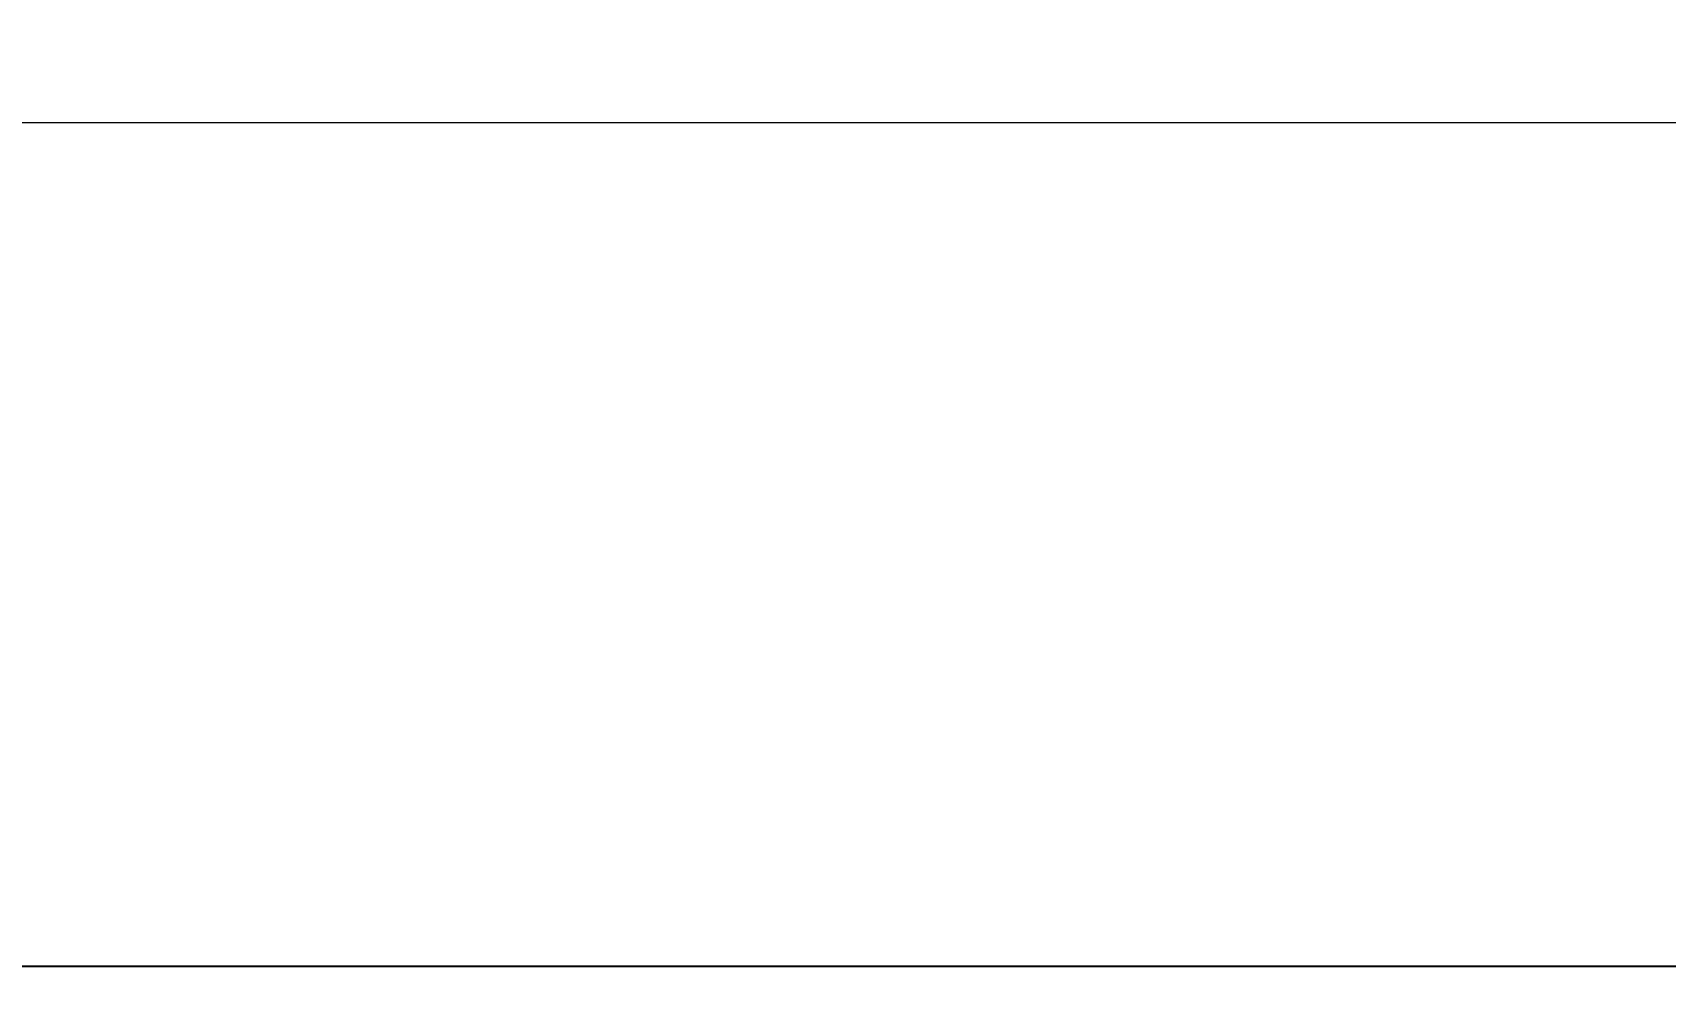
# Model space of a CAD drawing. Header units: millimetres. Extents: x -191664 to 191490, y -197311 to 10263.
# Drawn here: x 23888 to 32016, y -25850 to -21052 of the extents above; entities that cross this region are included whole.
import ezdxf

# ---------------------------------------------------------------- set-up
doc = ezdxf.new("R2010")
doc.units = ezdxf.units.MM
doc.layers.add('ACCESOS_PROPUESTOS', color=30, linetype='Continuous', lineweight=0)
doc.layers.add('COTAS_INSTALACION_P', color=30, linetype='Continuous', lineweight=0)
doc.dimstyles.new('PLANTA_100', dxfattribs={"dimtxt": 250, "dimasz": 150, "dimexe": 150, "dimexo": 80, "dimgap": 100, "dimtad": 1, "dimtih": 1, "dimtoh": 1, "dimdec": 1, "dimdsep": 46, "dimcen": 0.09, "dimclrd": 1, "dimclre": 1, "dimclrt": 1, "dimadec": 0, "dimazin": 0, "dimtfac": 1, "dimtdec": 4, "dimtofl": 0, "dimtmove": 0, "dimatfit": 3, "dimfxl": 1, "dimtolj": 1, "dimtzin": 0, "dimarcsym": 0})

# ---------------------------------------------------------------- blocks, each defined once
blk = doc.blocks.new('*D5')
at = {"layer": 'COTAS_INSTALACION_P', "color": 1, "lineweight": -2, "transparency": 16777216}
for p, q in [((-1000, -18080), (-1000, -25850)), ((60117.1, -18080), (60117.1, -25850)), ((-850, -25700), (59967.1, -25700))]:
    blk.add_line(p, q, dxfattribs=at)
at = {"layer": 'COTAS_INSTALACION_P', "color": 1, "transparency": 16777216}
for points in [[(-850, -25675), (-850, -25725), (-1000, -25700)], [(59967.1, -25675), (59967.1, -25725), (60117.1, -25700)]]:
    blk.add_solid(points, dxfattribs=at)
at = {"layer": 'Defpoints', "color": 0, "transparency": 16777216}
for p in [(-1000, -18000), (60117.1, -18000), (60117.1, -25700)]:
    blk.add_point(p, dxfattribs=at)

msp = doc.modelspace()

# ---------------------------------------------------------------- linework, layer by layer
at = {"layer": 'ACCESOS_PROPUESTOS'}
msp.add_line((-1000, -21500), (60117.12, -21500), dxfattribs=at)

# ---------------------------------------------------------------- dimensions: what is measured, and where the dimension line sits
at = {"layer": 'COTAS_INSTALACION_P'}
dim = msp.add_aligned_dim(p1=(-1000, -18000), p2=(60117.12, -18000), distance=-7700, text='<> P', dimstyle='PLANTA_100', dxfattribs=at)
dim.commit()
dim.dimension.update_dxf_attribs({"geometry": '*D5', "text_midpoint": (29558.56, -25700)})

doc.saveas('drawing.dxf')
